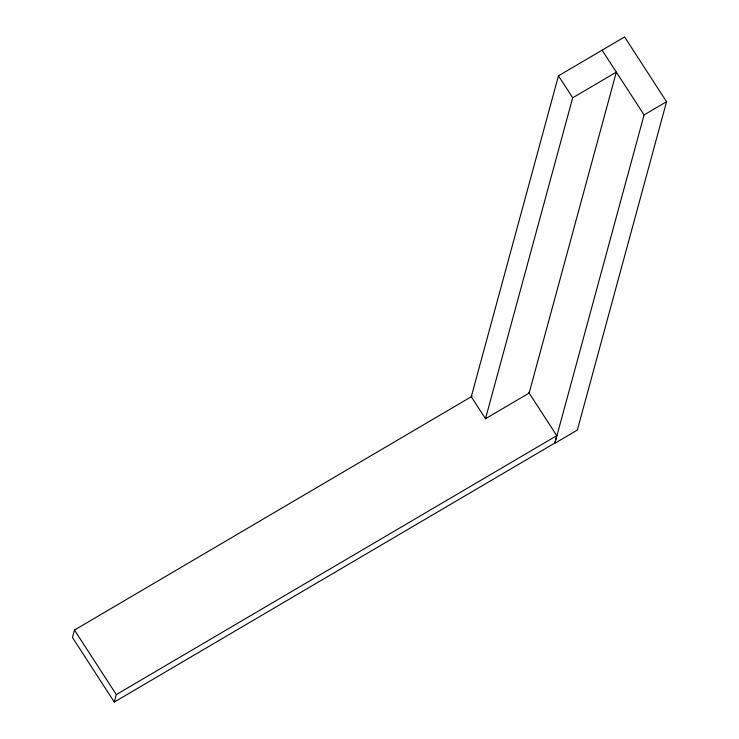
<?xml version="1.0" encoding="UTF-8"?>
<svg xmlns="http://www.w3.org/2000/svg" width="739" height="739" viewBox="0 0 739 739"><rect width="100%" height="100%" fill="white"/><g stroke="black" fill="none" stroke-linecap="round" stroke-linejoin="round"><path stroke-width="1.11" d="M472.166 396.224L74.463 630.044L72.44 637.48L114.277 702.05L554.74 443.104L556.763 435.659L528.653 392.289M114.277 702.05L116.3 694.605L556.763 435.659M666.56 101.705L644.075 114.924L554.86 443.289L577.344 430.07L666.56 101.705L624.594 36.95L558.462 75.831L471.27 396.751L485.495 418.708L529.142 393.046L616.335 72.126L572.688 97.788L485.495 418.708M602.109 50.169L644.075 114.924M558.462 75.831L572.688 97.788M74.463 630.044L116.3 694.605"/></g></svg>
